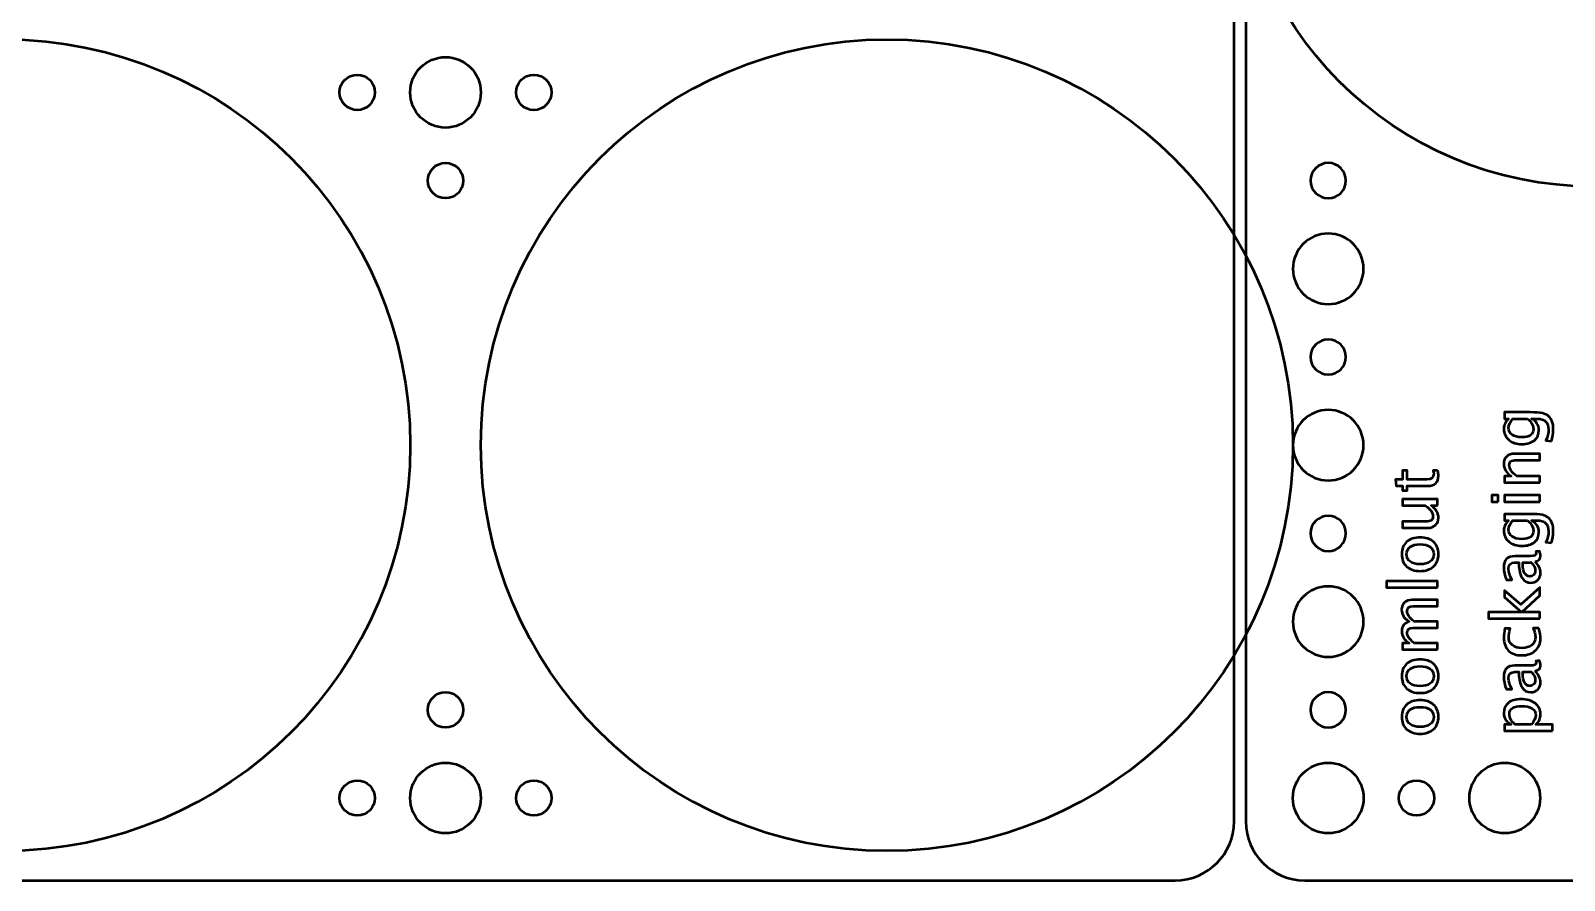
# Model space of a CAD drawing. Header units: centimetres. Extents: x -42.5 to 44.4, y -43.5 to 43.2.
# Drawn here: x -31.27 to -18.24, y -43.45 to -36.22 of the extents above; entities that cross this region are included whole.
import ezdxf

# ---------------------------------------------------------------- set-up
doc = ezdxf.new("R2010")
doc.units = ezdxf.units.CM
doc.header["$MEASUREMENT"] = 0
doc.layers.add('Layer 1', color=7, linetype='Continuous')

msp = doc.modelspace()

# ---------------------------------------------------------------- linework, layer by layer
at = {"layer": 'Layer 1', "lineweight": 53}
for centre, major_axis in [((-18, -34.5), (0, 3.05)), ((-31.5, -39.75), (0, 3.45)), ((-24, -39.75), (0, 3.45)), ((-20.25001, -42.74999), (0, 0.30001)), ((-18.75001, -42.74999), (0, 0.30001)), ((-19.5, -42.75), (0, 0.15))]:
    msp.add_ellipse(centre, major_axis=major_axis, ratio=1, dxfattribs=at)
for points, knots in [([(-41.95, -42.95), (-41.95, -42.95), (-41.95, -14.05), (-41.95, -14.05), (-41.95, -14.05), (-41.95, -13.77386), (-41.72614, -13.55), (-41.45, -13.55), (-41.45, -13.55), (-41.45, -13.55), (-21.55, -13.55), (-21.55, -13.55), (-21.55, -13.55), (-21.27386, -13.55), (-21.05, -13.77386), (-21.05, -14.05), (-21.05, -14.05), (-21.05, -14.05), (-21.05, -42.95), (-21.05, -42.95), (-21.05, -42.95), (-21.05, -43.22614), (-21.27386, -43.45), (-21.55, -43.45), (-21.55, -43.45), (-21.55, -43.45), (-41.45, -43.45), (-41.45, -43.45), (-41.45, -43.45), (-41.72614, -43.45), (-41.95, -43.22614), (-41.95, -42.95)], [0, 0, 0, 0, 0.11111111, 0.11111111, 0.11111111, 0.11111111, 0.22222222, 0.22222222, 0.22222222, 0.22222222, 0.33333333, 0.33333333, 0.33333333, 0.33333333, 0.44444444, 0.44444444, 0.44444444, 0.44444444, 0.55555556, 0.55555556, 0.55555556, 0.55555556, 0.66666667, 0.66666667, 0.66666667, 0.66666667, 0.77777778, 0.77777778, 0.77777778, 0.77777778, 1, 1, 1, 1]), ([(-20.95, -42.95), (-20.95, -42.95), (-20.95, -14.05), (-20.95, -14.05), (-20.95, -14.05), (-20.95, -13.77386), (-20.72614, -13.55), (-20.45, -13.55), (-20.45, -13.55), (-20.45, -13.55), (-0.55, -13.55), (-0.55, -13.55), (-0.55, -13.55), (-0.27386, -13.55), (-0.05, -13.77386), (-0.05, -14.05), (-0.05, -14.05), (-0.05, -14.05), (-0.05, -42.95), (-0.05, -42.95), (-0.05, -42.95), (-0.05, -43.22614), (-0.27386, -43.45), (-0.55, -43.45), (-0.55, -43.45), (-0.55, -43.45), (-20.45, -43.45), (-20.45, -43.45), (-20.45, -43.45), (-20.72614, -43.45), (-20.95, -43.22614), (-20.95, -42.95)], [0, 0, 0, 0, 0.11111111, 0.11111111, 0.11111111, 0.11111111, 0.22222222, 0.22222222, 0.22222222, 0.22222222, 0.33333333, 0.33333333, 0.33333333, 0.33333333, 0.44444444, 0.44444444, 0.44444444, 0.44444444, 0.55555556, 0.55555556, 0.55555556, 0.55555556, 0.66666667, 0.66666667, 0.66666667, 0.66666667, 0.77777778, 0.77777778, 0.77777778, 0.77777778, 1, 1, 1, 1]), ([(-27.45, -36.75), (-27.45, -36.58431), (-27.58431, -36.45), (-27.75, -36.45), (-27.75, -36.45), (-27.91569, -36.45), (-28.05, -36.58431), (-28.05, -36.75), (-28.05, -36.75), (-28.05, -36.91569), (-27.91569, -37.05), (-27.75, -37.05), (-27.75, -37.05), (-27.58431, -37.05), (-27.45, -36.91569), (-27.45, -36.75)], [0, 0, 0, 0, 0.2, 0.2, 0.2, 0.2, 0.4, 0.4, 0.4, 0.4, 0.6, 0.6, 0.6, 0.6, 1, 1, 1, 1]), ([(-28.35, -36.75), (-28.35, -36.66716), (-28.41716, -36.6), (-28.5, -36.6), (-28.5, -36.6), (-28.58284, -36.6), (-28.65, -36.66716), (-28.65, -36.75), (-28.65, -36.75), (-28.65, -36.83284), (-28.58284, -36.9), (-28.5, -36.9), (-28.5, -36.9), (-28.41716, -36.9), (-28.35, -36.83284), (-28.35, -36.75)], [0, 0, 0, 0, 0.2, 0.2, 0.2, 0.2, 0.4, 0.4, 0.4, 0.4, 0.6, 0.6, 0.6, 0.6, 1, 1, 1, 1]), ([(-26.85, -36.75), (-26.85, -36.66716), (-26.91716, -36.6), (-27, -36.6), (-27, -36.6), (-27.08284, -36.6), (-27.15, -36.66716), (-27.15, -36.75), (-27.15, -36.75), (-27.15, -36.83284), (-27.08284, -36.9), (-27, -36.9), (-27, -36.9), (-26.91716, -36.9), (-26.85, -36.83284), (-26.85, -36.75)], [0, 0, 0, 0, 0.2, 0.2, 0.2, 0.2, 0.4, 0.4, 0.4, 0.4, 0.6, 0.6, 0.6, 0.6, 1, 1, 1, 1]), ([(-27.6, -37.5), (-27.6, -37.41716), (-27.66716, -37.35), (-27.75, -37.35), (-27.75, -37.35), (-27.83284, -37.35), (-27.9, -37.41716), (-27.9, -37.5), (-27.9, -37.5), (-27.9, -37.58284), (-27.83284, -37.65), (-27.75, -37.65), (-27.75, -37.65), (-27.66716, -37.65), (-27.6, -37.58284), (-27.6, -37.5)], [0, 0, 0, 0, 0.2, 0.2, 0.2, 0.2, 0.4, 0.4, 0.4, 0.4, 0.6, 0.6, 0.6, 0.6, 1, 1, 1, 1]), ([(-20.1, -37.5), (-20.1, -37.58284), (-20.16716, -37.65), (-20.25, -37.65), (-20.25, -37.65), (-20.33284, -37.65), (-20.4, -37.58284), (-20.4, -37.5), (-20.4, -37.5), (-20.4, -37.41716), (-20.33284, -37.35), (-20.25, -37.35), (-20.25, -37.35), (-20.16716, -37.35), (-20.1, -37.41716), (-20.1, -37.5)], [0, 0, 0, 0, 0.2, 0.2, 0.2, 0.2, 0.4, 0.4, 0.4, 0.4, 0.6, 0.6, 0.6, 0.6, 1, 1, 1, 1]), ([(-19.95, -38.25), (-19.95, -38.41569), (-20.08431, -38.55), (-20.25, -38.55), (-20.25, -38.55), (-20.41569, -38.55), (-20.55, -38.41569), (-20.55, -38.25), (-20.55, -38.25), (-20.55, -38.08431), (-20.41569, -37.95), (-20.25, -37.95), (-20.25, -37.95), (-20.08431, -37.95), (-19.95, -38.08431), (-19.95, -38.25)], [0, 0, 0, 0, 0.2, 0.2, 0.2, 0.2, 0.4, 0.4, 0.4, 0.4, 0.6, 0.6, 0.6, 0.6, 1, 1, 1, 1]), ([(-20.1, -39), (-20.1, -39.08284), (-20.16716, -39.15), (-20.25, -39.15), (-20.25, -39.15), (-20.33284, -39.15), (-20.4, -39.08284), (-20.4, -39), (-20.4, -39), (-20.4, -38.91716), (-20.33284, -38.85), (-20.25, -38.85), (-20.25, -38.85), (-20.16716, -38.85), (-20.1, -38.91716), (-20.1, -39)], [0, 0, 0, 0, 0.2, 0.2, 0.2, 0.2, 0.4, 0.4, 0.4, 0.4, 0.6, 0.6, 0.6, 0.6, 1, 1, 1, 1]), ([(-19.95, -39.75), (-19.95, -39.91569), (-20.08431, -40.05), (-20.25, -40.05), (-20.25, -40.05), (-20.41569, -40.05), (-20.55, -39.91569), (-20.55, -39.75), (-20.55, -39.75), (-20.55, -39.58431), (-20.41569, -39.45), (-20.25, -39.45), (-20.25, -39.45), (-20.08431, -39.45), (-19.95, -39.58431), (-19.95, -39.75)], [0, 0, 0, 0, 0.2, 0.2, 0.2, 0.2, 0.4, 0.4, 0.4, 0.4, 0.6, 0.6, 0.6, 0.6, 1, 1, 1, 1]), ([(-20.1, -40.5), (-20.1, -40.58284), (-20.16716, -40.65), (-20.25, -40.65), (-20.25, -40.65), (-20.33284, -40.65), (-20.4, -40.58284), (-20.4, -40.5), (-20.4, -40.5), (-20.4, -40.41716), (-20.33284, -40.35), (-20.25, -40.35), (-20.25, -40.35), (-20.16716, -40.35), (-20.1, -40.41716), (-20.1, -40.5)], [0, 0, 0, 0, 0.2, 0.2, 0.2, 0.2, 0.4, 0.4, 0.4, 0.4, 0.6, 0.6, 0.6, 0.6, 1, 1, 1, 1]), ([(-19.95, -41.25), (-19.95, -41.41569), (-20.08431, -41.55), (-20.25, -41.55), (-20.25, -41.55), (-20.41569, -41.55), (-20.55, -41.41569), (-20.55, -41.25), (-20.55, -41.25), (-20.55, -41.08431), (-20.41569, -40.95), (-20.25, -40.95), (-20.25, -40.95), (-20.08431, -40.95), (-19.95, -41.08431), (-19.95, -41.25)], [0, 0, 0, 0, 0.2, 0.2, 0.2, 0.2, 0.4, 0.4, 0.4, 0.4, 0.6, 0.6, 0.6, 0.6, 1, 1, 1, 1]), ([(-27.6, -42), (-27.6, -41.91716), (-27.66716, -41.85), (-27.75, -41.85), (-27.75, -41.85), (-27.83284, -41.85), (-27.9, -41.91716), (-27.9, -42), (-27.9, -42), (-27.9, -42.08284), (-27.83284, -42.15), (-27.75, -42.15), (-27.75, -42.15), (-27.66716, -42.15), (-27.6, -42.08284), (-27.6, -42)], [0, 0, 0, 0, 0.2, 0.2, 0.2, 0.2, 0.4, 0.4, 0.4, 0.4, 0.6, 0.6, 0.6, 0.6, 1, 1, 1, 1]), ([(-20.1, -42), (-20.1, -42.08284), (-20.16716, -42.15), (-20.25, -42.15), (-20.25, -42.15), (-20.33284, -42.15), (-20.4, -42.08284), (-20.4, -42), (-20.4, -42), (-20.4, -41.91716), (-20.33284, -41.85), (-20.25, -41.85), (-20.25, -41.85), (-20.16716, -41.85), (-20.1, -41.91716), (-20.1, -42)], [0, 0, 0, 0, 0.2, 0.2, 0.2, 0.2, 0.4, 0.4, 0.4, 0.4, 0.6, 0.6, 0.6, 0.6, 1, 1, 1, 1]), ([(-27.45, -42.75), (-27.45, -42.58431), (-27.58431, -42.45), (-27.75, -42.45), (-27.75, -42.45), (-27.91569, -42.45), (-28.05, -42.58431), (-28.05, -42.75), (-28.05, -42.75), (-28.05, -42.91569), (-27.91569, -43.05), (-27.75, -43.05), (-27.75, -43.05), (-27.58431, -43.05), (-27.45, -42.91569), (-27.45, -42.75)], [0, 0, 0, 0, 0.2, 0.2, 0.2, 0.2, 0.4, 0.4, 0.4, 0.4, 0.6, 0.6, 0.6, 0.6, 1, 1, 1, 1]), ([(-28.35, -42.75), (-28.35, -42.66716), (-28.41716, -42.6), (-28.5, -42.6), (-28.5, -42.6), (-28.58284, -42.6), (-28.65, -42.66716), (-28.65, -42.75), (-28.65, -42.75), (-28.65, -42.83284), (-28.58284, -42.9), (-28.5, -42.9), (-28.5, -42.9), (-28.41716, -42.9), (-28.35, -42.83284), (-28.35, -42.75)], [0, 0, 0, 0, 0.2, 0.2, 0.2, 0.2, 0.4, 0.4, 0.4, 0.4, 0.6, 0.6, 0.6, 0.6, 1, 1, 1, 1]), ([(-26.85, -42.75), (-26.85, -42.66716), (-26.91716, -42.6), (-27, -42.6), (-27, -42.6), (-27.08284, -42.6), (-27.15, -42.66716), (-27.15, -42.75), (-27.15, -42.75), (-27.15, -42.83284), (-27.08284, -42.9), (-27, -42.9), (-27, -42.9), (-26.91716, -42.9), (-26.85, -42.83284), (-26.85, -42.75)], [0, 0, 0, 0, 0.2, 0.2, 0.2, 0.2, 0.4, 0.4, 0.4, 0.4, 0.6, 0.6, 0.6, 0.6, 1, 1, 1, 1])]:
    msp.add_open_spline(points, degree=3, knots=knots, dxfattribs=at)
at = {"layer": 'Layer 1', "color": 5, "lineweight": 53}
for points, knots in [([(-18.35329, -39.71573), (-18.35329, -39.71573), (-18.40014, -39.70934), (-18.40014, -39.70934), (-18.40014, -39.70934), (-18.38546, -39.67792), (-18.37812, -39.64678), (-18.37812, -39.61602), (-18.37812, -39.61602), (-18.37812, -39.55496), (-18.41049, -39.52439), (-18.47511, -39.52439), (-18.47511, -39.52439), (-18.47511, -39.52439), (-18.52215, -39.52439), (-18.52215, -39.52439), (-18.52215, -39.52439), (-18.5023, -39.5338), (-18.48697, -39.54716), (-18.47596, -39.56456), (-18.47596, -39.56456), (-18.46495, -39.58196), (-18.4594, -39.60134), (-18.4594, -39.6227), (-18.4594, -39.6227), (-18.4594, -39.65891), (-18.47239, -39.68761), (-18.49835, -39.70877), (-18.49835, -39.70877), (-18.52431, -39.72994), (-18.5595, -39.74057), (-18.6039, -39.74057), (-18.6039, -39.74057), (-18.64934, -39.74057), (-18.6864, -39.72853), (-18.71509, -39.70445), (-18.71509, -39.70445), (-18.74369, -39.68027), (-18.75799, -39.64913), (-18.75799, -39.61084), (-18.75799, -39.61084), (-18.75799, -39.57735), (-18.74445, -39.54847), (-18.71726, -39.52439), (-18.71726, -39.52439), (-18.71726, -39.52439), (-18.75178, -39.52439), (-18.75178, -39.52439), (-18.75178, -39.52439), (-18.75178, -39.52439), (-18.75178, -39.4702), (-18.75178, -39.4702), (-18.75178, -39.4702), (-18.75178, -39.4702), (-18.53429, -39.4702), (-18.53429, -39.4702), (-18.53429, -39.4702), (-18.48753, -39.4702), (-18.45291, -39.47265), (-18.43043, -39.47754), (-18.43043, -39.47754), (-18.40795, -39.48234), (-18.38951, -39.49156), (-18.37521, -39.50492), (-18.37521, -39.50492), (-18.35009, -39.52862), (-18.33748, -39.56569), (-18.33748, -39.61602), (-18.33748, -39.61602), (-18.33748, -39.65054), (-18.34275, -39.68375), (-18.35329, -39.71573)], [0, 0, 0, 0, 0.05263158, 0.05263158, 0.05263158, 0.05263158, 0.10526316, 0.10526316, 0.10526316, 0.10526316, 0.15789474, 0.15789474, 0.15789474, 0.15789474, 0.21052632, 0.21052632, 0.21052632, 0.21052632, 0.26315789, 0.26315789, 0.26315789, 0.26315789, 0.31578947, 0.31578947, 0.31578947, 0.31578947, 0.36842105, 0.36842105, 0.36842105, 0.36842105, 0.42105263, 0.42105263, 0.42105263, 0.42105263, 0.47368421, 0.47368421, 0.47368421, 0.47368421, 0.52631579, 0.52631579, 0.52631579, 0.52631579, 0.57894737, 0.57894737, 0.57894737, 0.57894737, 0.63157895, 0.63157895, 0.63157895, 0.63157895, 0.68421053, 0.68421053, 0.68421053, 0.68421053, 0.73684211, 0.73684211, 0.73684211, 0.73684211, 0.78947368, 0.78947368, 0.78947368, 0.78947368, 0.84210526, 0.84210526, 0.84210526, 0.84210526, 0.89473684, 0.89473684, 0.89473684, 0.89473684, 1, 1, 1, 1]), ([(-18.55611, -39.52439), (-18.55611, -39.52439), (-18.68019, -39.52439), (-18.68019, -39.52439), (-18.68019, -39.52439), (-18.70493, -39.54828), (-18.71735, -39.57434), (-18.71735, -39.60247), (-18.71735, -39.60247), (-18.71735, -39.62749), (-18.70738, -39.64706), (-18.68734, -39.66117), (-18.68734, -39.66117), (-18.6674, -39.67538), (-18.63965, -39.68243), (-18.60428, -39.68243), (-18.60428, -39.68243), (-18.53927, -39.68243), (-18.50682, -39.65938), (-18.50682, -39.61319), (-18.50682, -39.61319), (-18.50682, -39.58177), (-18.52328, -39.55214), (-18.55611, -39.52439)], [0, 0, 0, 0, 0.14285714, 0.14285714, 0.14285714, 0.14285714, 0.28571429, 0.28571429, 0.28571429, 0.28571429, 0.42857143, 0.42857143, 0.42857143, 0.42857143, 0.57142857, 0.57142857, 0.57142857, 0.57142857, 0.71428571, 0.71428571, 0.71428571, 0.71428571, 1, 1, 1, 1]), ([(-18.45263, -40.06719), (-18.45263, -40.06719), (-18.75178, -40.06719), (-18.75178, -40.06719), (-18.75178, -40.06719), (-18.75178, -40.06719), (-18.75178, -40.01301), (-18.75178, -40.01301), (-18.75178, -40.01301), (-18.75178, -40.01301), (-18.69525, -40.01301), (-18.69525, -40.01301), (-18.69525, -40.01301), (-18.73711, -39.98432), (-18.75799, -39.94913), (-18.75799, -39.90755), (-18.75799, -39.90755), (-18.75799, -39.8814), (-18.74981, -39.86061), (-18.73334, -39.84527), (-18.73334, -39.84527), (-18.71698, -39.82994), (-18.69487, -39.82223), (-18.66721, -39.82223), (-18.66721, -39.82223), (-18.66721, -39.82223), (-18.45263, -39.82223), (-18.45263, -39.82223), (-18.45263, -39.82223), (-18.45263, -39.82223), (-18.45263, -39.87641), (-18.45263, -39.87641), (-18.45263, -39.87641), (-18.45263, -39.87641), (-18.64953, -39.87641), (-18.64953, -39.87641), (-18.64953, -39.87641), (-18.67173, -39.87641), (-18.68753, -39.87971), (-18.69694, -39.8862), (-18.69694, -39.8862), (-18.70644, -39.89278), (-18.71114, -39.9036), (-18.71114, -39.91875), (-18.71114, -39.91875), (-18.71114, -39.95205), (-18.68941, -39.98347), (-18.64595, -40.01301), (-18.64595, -40.01301), (-18.64595, -40.01301), (-18.45263, -40.01301), (-18.45263, -40.01301), (-18.45263, -40.01301), (-18.45263, -40.01301), (-18.45263, -40.06719), (-18.45263, -40.06719)], [0, 0, 0, 0, 0.06666667, 0.06666667, 0.06666667, 0.06666667, 0.13333333, 0.13333333, 0.13333333, 0.13333333, 0.2, 0.2, 0.2, 0.2, 0.26666667, 0.26666667, 0.26666667, 0.26666667, 0.33333333, 0.33333333, 0.33333333, 0.33333333, 0.4, 0.4, 0.4, 0.4, 0.46666667, 0.46666667, 0.46666667, 0.46666667, 0.53333333, 0.53333333, 0.53333333, 0.53333333, 0.6, 0.6, 0.6, 0.6, 0.66666667, 0.66666667, 0.66666667, 0.66666667, 0.73333333, 0.73333333, 0.73333333, 0.73333333, 0.8, 0.8, 0.8, 0.8, 0.86666667, 0.86666667, 0.86666667, 0.86666667, 1, 1, 1, 1]), ([(-19.32007, -39.96532), (-19.31546, -39.98207), (-19.31321, -39.99665), (-19.31321, -40.00897), (-19.31321, -40.00897), (-19.31321, -40.03663), (-19.32111, -40.05817), (-19.33691, -40.0736), (-19.33691, -40.0736), (-19.35272, -40.08912), (-19.37464, -40.09684), (-19.40276, -40.09684), (-19.40276, -40.09684), (-19.40276, -40.09684), (-19.57849, -40.09684), (-19.57849, -40.09684), (-19.57849, -40.09684), (-19.57849, -40.09684), (-19.57849, -40.13428), (-19.57849, -40.13428), (-19.57849, -40.13428), (-19.57849, -40.13428), (-19.61913, -40.13428), (-19.61913, -40.13428), (-19.61913, -40.13428), (-19.61913, -40.13428), (-19.61913, -40.09684), (-19.61913, -40.09684), (-19.61913, -40.09684), (-19.61913, -40.09684), (-19.67323, -40.09684), (-19.67323, -40.09684), (-19.67323, -40.09684), (-19.67323, -40.09684), (-19.6784, -40.04265), (-19.6784, -40.04265), (-19.6784, -40.04265), (-19.6784, -40.04265), (-19.61913, -40.04265), (-19.61913, -40.04265), (-19.61913, -40.04265), (-19.61913, -40.04265), (-19.61913, -39.96419), (-19.61913, -39.96419), (-19.61913, -39.96419), (-19.61913, -39.96419), (-19.57849, -39.96419), (-19.57849, -39.96419), (-19.57849, -39.96419), (-19.57849, -39.96419), (-19.57849, -40.04265), (-19.57849, -40.04265), (-19.57849, -40.04265), (-19.57849, -40.04265), (-19.41255, -40.04265), (-19.41255, -40.04265), (-19.41255, -40.04265), (-19.37341, -40.04265), (-19.35385, -40.02562), (-19.35385, -39.99166), (-19.35385, -39.99166), (-19.35385, -39.98442), (-19.35507, -39.97567), (-19.35742, -39.96532), (-19.35742, -39.96532), (-19.35742, -39.96532), (-19.32007, -39.96532), (-19.32007, -39.96532)], [0, 0, 0, 0, 0.05555556, 0.05555556, 0.05555556, 0.05555556, 0.11111111, 0.11111111, 0.11111111, 0.11111111, 0.16666667, 0.16666667, 0.16666667, 0.16666667, 0.22222222, 0.22222222, 0.22222222, 0.22222222, 0.27777778, 0.27777778, 0.27777778, 0.27777778, 0.33333333, 0.33333333, 0.33333333, 0.33333333, 0.38888889, 0.38888889, 0.38888889, 0.38888889, 0.44444444, 0.44444444, 0.44444444, 0.44444444, 0.5, 0.5, 0.5, 0.5, 0.55555556, 0.55555556, 0.55555556, 0.55555556, 0.61111111, 0.61111111, 0.61111111, 0.61111111, 0.66666667, 0.66666667, 0.66666667, 0.66666667, 0.72222222, 0.72222222, 0.72222222, 0.72222222, 0.77777778, 0.77777778, 0.77777778, 0.77777778, 0.83333333, 0.83333333, 0.83333333, 0.83333333, 0.88888889, 0.88888889, 0.88888889, 0.88888889, 1, 1, 1, 1]), ([(-19.31998, -40.26203), (-19.31998, -40.26203), (-19.37624, -40.26203), (-19.37624, -40.26203), (-19.37624, -40.26203), (-19.33419, -40.29091), (-19.31321, -40.326), (-19.31321, -40.3672), (-19.31321, -40.3672), (-19.31321, -40.39336), (-19.32139, -40.41415), (-19.33785, -40.42957), (-19.33785, -40.42957), (-19.35432, -40.4451), (-19.37642, -40.45281), (-19.40436, -40.45281), (-19.40436, -40.45281), (-19.40436, -40.45281), (-19.61913, -40.45281), (-19.61913, -40.45281), (-19.61913, -40.45281), (-19.61913, -40.45281), (-19.61913, -40.39862), (-19.61913, -40.39862), (-19.61913, -40.39862), (-19.61913, -40.39862), (-19.42205, -40.39862), (-19.42205, -40.39862), (-19.42205, -40.39862), (-19.39957, -40.39862), (-19.38367, -40.39533), (-19.37426, -40.38884), (-19.37426, -40.38884), (-19.36476, -40.38226), (-19.36006, -40.37134), (-19.36006, -40.35601), (-19.36006, -40.35601), (-19.36006, -40.3229), (-19.38179, -40.29147), (-19.42534, -40.26203), (-19.42534, -40.26203), (-19.42534, -40.26203), (-19.61913, -40.26203), (-19.61913, -40.26203), (-19.61913, -40.26203), (-19.61913, -40.26203), (-19.61913, -40.20784), (-19.61913, -40.20784), (-19.61913, -40.20784), (-19.61913, -40.20784), (-19.31998, -40.20784), (-19.31998, -40.20784), (-19.31998, -40.20784), (-19.31998, -40.20784), (-19.31998, -40.26203), (-19.31998, -40.26203)], [0, 0, 0, 0, 0.06666667, 0.06666667, 0.06666667, 0.06666667, 0.13333333, 0.13333333, 0.13333333, 0.13333333, 0.2, 0.2, 0.2, 0.2, 0.26666667, 0.26666667, 0.26666667, 0.26666667, 0.33333333, 0.33333333, 0.33333333, 0.33333333, 0.4, 0.4, 0.4, 0.4, 0.46666667, 0.46666667, 0.46666667, 0.46666667, 0.53333333, 0.53333333, 0.53333333, 0.53333333, 0.6, 0.6, 0.6, 0.6, 0.66666667, 0.66666667, 0.66666667, 0.66666667, 0.73333333, 0.73333333, 0.73333333, 0.73333333, 0.8, 0.8, 0.8, 0.8, 0.86666667, 0.86666667, 0.86666667, 0.86666667, 1, 1, 1, 1]), ([(-18.80653, -40.23031), (-18.80653, -40.23031), (-18.86072, -40.23031), (-18.86072, -40.23031), (-18.86072, -40.23031), (-18.86072, -40.23031), (-18.86072, -40.17613), (-18.86072, -40.17613), (-18.86072, -40.17613), (-18.86072, -40.17613), (-18.80653, -40.17613), (-18.80653, -40.17613), (-18.80653, -40.17613), (-18.80653, -40.17613), (-18.80653, -40.23031), (-18.80653, -40.23031)], [0, 0, 0, 0, 0.2, 0.2, 0.2, 0.2, 0.4, 0.4, 0.4, 0.4, 0.6, 0.6, 0.6, 0.6, 1, 1, 1, 1]), ([(-18.45263, -40.23031), (-18.45263, -40.23031), (-18.75178, -40.23031), (-18.75178, -40.23031), (-18.75178, -40.23031), (-18.75178, -40.23031), (-18.75178, -40.17613), (-18.75178, -40.17613), (-18.75178, -40.17613), (-18.75178, -40.17613), (-18.45263, -40.17613), (-18.45263, -40.17613), (-18.45263, -40.17613), (-18.45263, -40.17613), (-18.45263, -40.23031), (-18.45263, -40.23031)], [0, 0, 0, 0, 0.2, 0.2, 0.2, 0.2, 0.4, 0.4, 0.4, 0.4, 0.6, 0.6, 0.6, 0.6, 1, 1, 1, 1]), ([(-18.35329, -40.58111), (-18.35329, -40.58111), (-18.40014, -40.57472), (-18.40014, -40.57472), (-18.40014, -40.57472), (-18.38546, -40.5433), (-18.37812, -40.51216), (-18.37812, -40.4814), (-18.37812, -40.4814), (-18.37812, -40.42034), (-18.41049, -40.38977), (-18.47511, -40.38977), (-18.47511, -40.38977), (-18.47511, -40.38977), (-18.52215, -40.38977), (-18.52215, -40.38977), (-18.52215, -40.38977), (-18.5023, -40.39918), (-18.48697, -40.41254), (-18.47596, -40.42994), (-18.47596, -40.42994), (-18.46495, -40.44734), (-18.4594, -40.46672), (-18.4594, -40.48808), (-18.4594, -40.48808), (-18.4594, -40.52429), (-18.47239, -40.55299), (-18.49835, -40.57415), (-18.49835, -40.57415), (-18.52431, -40.59532), (-18.5595, -40.60595), (-18.6039, -40.60595), (-18.6039, -40.60595), (-18.64934, -40.60595), (-18.6864, -40.59391), (-18.71509, -40.56983), (-18.71509, -40.56983), (-18.74369, -40.54565), (-18.75799, -40.51451), (-18.75799, -40.47622), (-18.75799, -40.47622), (-18.75799, -40.44273), (-18.74445, -40.41385), (-18.71726, -40.38977), (-18.71726, -40.38977), (-18.71726, -40.38977), (-18.75178, -40.38977), (-18.75178, -40.38977), (-18.75178, -40.38977), (-18.75178, -40.38977), (-18.75178, -40.33558), (-18.75178, -40.33558), (-18.75178, -40.33558), (-18.75178, -40.33558), (-18.53429, -40.33558), (-18.53429, -40.33558), (-18.53429, -40.33558), (-18.48753, -40.33558), (-18.45291, -40.33803), (-18.43043, -40.34292), (-18.43043, -40.34292), (-18.40795, -40.34772), (-18.38951, -40.35694), (-18.37521, -40.3703), (-18.37521, -40.3703), (-18.35009, -40.394), (-18.33748, -40.43107), (-18.33748, -40.4814), (-18.33748, -40.4814), (-18.33748, -40.51592), (-18.34275, -40.54913), (-18.35329, -40.58111)], [0, 0, 0, 0, 0.05263158, 0.05263158, 0.05263158, 0.05263158, 0.10526316, 0.10526316, 0.10526316, 0.10526316, 0.15789474, 0.15789474, 0.15789474, 0.15789474, 0.21052632, 0.21052632, 0.21052632, 0.21052632, 0.26315789, 0.26315789, 0.26315789, 0.26315789, 0.31578947, 0.31578947, 0.31578947, 0.31578947, 0.36842105, 0.36842105, 0.36842105, 0.36842105, 0.42105263, 0.42105263, 0.42105263, 0.42105263, 0.47368421, 0.47368421, 0.47368421, 0.47368421, 0.52631579, 0.52631579, 0.52631579, 0.52631579, 0.57894737, 0.57894737, 0.57894737, 0.57894737, 0.63157895, 0.63157895, 0.63157895, 0.63157895, 0.68421053, 0.68421053, 0.68421053, 0.68421053, 0.73684211, 0.73684211, 0.73684211, 0.73684211, 0.78947368, 0.78947368, 0.78947368, 0.78947368, 0.84210526, 0.84210526, 0.84210526, 0.84210526, 0.89473684, 0.89473684, 0.89473684, 0.89473684, 1, 1, 1, 1]), ([(-18.55611, -40.38977), (-18.55611, -40.38977), (-18.68019, -40.38977), (-18.68019, -40.38977), (-18.68019, -40.38977), (-18.70493, -40.41366), (-18.71735, -40.43972), (-18.71735, -40.46785), (-18.71735, -40.46785), (-18.71735, -40.49287), (-18.70738, -40.51244), (-18.68734, -40.52655), (-18.68734, -40.52655), (-18.6674, -40.54076), (-18.63965, -40.54781), (-18.60428, -40.54781), (-18.60428, -40.54781), (-18.53927, -40.54781), (-18.50682, -40.52476), (-18.50682, -40.47857), (-18.50682, -40.47857), (-18.50682, -40.44715), (-18.52328, -40.41752), (-18.55611, -40.38977)], [0, 0, 0, 0, 0.14285714, 0.14285714, 0.14285714, 0.14285714, 0.28571429, 0.28571429, 0.28571429, 0.28571429, 0.42857143, 0.42857143, 0.42857143, 0.42857143, 0.57142857, 0.57142857, 0.57142857, 0.57142857, 0.71428571, 0.71428571, 0.71428571, 0.71428571, 1, 1, 1, 1]), ([(-19.31321, -40.67708), (-19.31321, -40.72101), (-19.32722, -40.75582), (-19.35526, -40.7814), (-19.35526, -40.7814), (-19.38329, -40.80709), (-19.42139, -40.81988), (-19.46946, -40.81988), (-19.46946, -40.81988), (-19.51744, -40.81988), (-19.55545, -40.80709), (-19.58339, -40.7814), (-19.58339, -40.7814), (-19.61133, -40.75582), (-19.62534, -40.72101), (-19.62534, -40.67708), (-19.62534, -40.67708), (-19.62534, -40.63314), (-19.61133, -40.59834), (-19.58339, -40.57275), (-19.58339, -40.57275), (-19.55545, -40.54707), (-19.51744, -40.53427), (-19.46946, -40.53427), (-19.46946, -40.53427), (-19.42139, -40.53427), (-19.38329, -40.54707), (-19.35526, -40.57275), (-19.35526, -40.57275), (-19.32722, -40.59834), (-19.31321, -40.63314), (-19.31321, -40.67708)], [0, 0, 0, 0, 0.11111111, 0.11111111, 0.11111111, 0.11111111, 0.22222222, 0.22222222, 0.22222222, 0.22222222, 0.33333333, 0.33333333, 0.33333333, 0.33333333, 0.44444444, 0.44444444, 0.44444444, 0.44444444, 0.55555556, 0.55555556, 0.55555556, 0.55555556, 0.66666667, 0.66666667, 0.66666667, 0.66666667, 0.77777778, 0.77777778, 0.77777778, 0.77777778, 1, 1, 1, 1]), ([(-19.35385, -40.67717), (-19.35385, -40.65036), (-19.36391, -40.62948), (-19.38414, -40.61461), (-19.38414, -40.61461), (-19.40427, -40.59984), (-19.43277, -40.59241), (-19.46946, -40.59241), (-19.46946, -40.59241), (-19.50606, -40.59241), (-19.53447, -40.59984), (-19.5546, -40.61461), (-19.5546, -40.61461), (-19.57464, -40.62948), (-19.5847, -40.65036), (-19.5847, -40.67717), (-19.5847, -40.67717), (-19.5847, -40.70408), (-19.57464, -40.72496), (-19.5546, -40.73964), (-19.5546, -40.73964), (-19.53447, -40.75441), (-19.50606, -40.76174), (-19.46946, -40.76174), (-19.46946, -40.76174), (-19.43277, -40.76174), (-19.40427, -40.75441), (-19.38414, -40.73964), (-19.38414, -40.73964), (-19.36391, -40.72496), (-19.35385, -40.70408), (-19.35385, -40.67717)], [0, 0, 0, 0, 0.11111111, 0.11111111, 0.11111111, 0.11111111, 0.22222222, 0.22222222, 0.22222222, 0.22222222, 0.33333333, 0.33333333, 0.33333333, 0.33333333, 0.44444444, 0.44444444, 0.44444444, 0.44444444, 0.55555556, 0.55555556, 0.55555556, 0.55555556, 0.66666667, 0.66666667, 0.66666667, 0.66666667, 0.77777778, 0.77777778, 0.77777778, 0.77777778, 1, 1, 1, 1]), ([(-18.49073, -40.73972), (-18.46081, -40.77227), (-18.44586, -40.80359), (-18.44586, -40.8337), (-18.44586, -40.8337), (-18.44586, -40.85844), (-18.45357, -40.87904), (-18.46909, -40.89531), (-18.46909, -40.89531), (-18.48461, -40.91168), (-18.50418, -40.91987), (-18.52779, -40.91987), (-18.52779, -40.91987), (-18.56044, -40.91987), (-18.58556, -40.90613), (-18.60305, -40.87866), (-18.60305, -40.87866), (-18.62055, -40.85119), (-18.6293, -40.81178), (-18.6293, -40.76041), (-18.6293, -40.76041), (-18.6293, -40.76041), (-18.6293, -40.74771), (-18.6293, -40.74771), (-18.6293, -40.74771), (-18.6293, -40.74771), (-18.66533, -40.74771), (-18.66533, -40.74771), (-18.66533, -40.74771), (-18.70004, -40.74771), (-18.71735, -40.76578), (-18.71735, -40.80199), (-18.71735, -40.80199), (-18.71735, -40.83003), (-18.70851, -40.8607), (-18.69082, -40.8939), (-18.69082, -40.8939), (-18.69082, -40.8939), (-18.73541, -40.8939), (-18.73541, -40.8939), (-18.73541, -40.8939), (-18.75047, -40.8574), (-18.75799, -40.82297), (-18.75799, -40.79071), (-18.75799, -40.79071), (-18.75799, -40.7575), (-18.75047, -40.73294), (-18.73532, -40.71723), (-18.73532, -40.71723), (-18.72017, -40.70143), (-18.69684, -40.69353), (-18.66533, -40.69353), (-18.66533, -40.69353), (-18.66533, -40.69353), (-18.53015, -40.69353), (-18.53015, -40.69353), (-18.53015, -40.69353), (-18.4992, -40.69353), (-18.48367, -40.68403), (-18.48367, -40.66493), (-18.48367, -40.66493), (-18.48367, -40.66258), (-18.48405, -40.6591), (-18.4848, -40.65449), (-18.4848, -40.65449), (-18.4848, -40.65449), (-18.4547, -40.65063), (-18.4547, -40.65063), (-18.4547, -40.65063), (-18.44877, -40.66295), (-18.44586, -40.6765), (-18.44586, -40.69136), (-18.44586, -40.69136), (-18.44586, -40.71667), (-18.46081, -40.73276), (-18.49073, -40.73972)], [0, 0, 0, 0, 0.05, 0.05, 0.05, 0.05, 0.1, 0.1, 0.1, 0.1, 0.15, 0.15, 0.15, 0.15, 0.2, 0.2, 0.2, 0.2, 0.25, 0.25, 0.25, 0.25, 0.3, 0.3, 0.3, 0.3, 0.35, 0.35, 0.35, 0.35, 0.4, 0.4, 0.4, 0.4, 0.45, 0.45, 0.45, 0.45, 0.5, 0.5, 0.5, 0.5, 0.55, 0.55, 0.55, 0.55, 0.6, 0.6, 0.6, 0.6, 0.65, 0.65, 0.65, 0.65, 0.7, 0.7, 0.7, 0.7, 0.75, 0.75, 0.75, 0.75, 0.8, 0.8, 0.8, 0.8, 0.85, 0.85, 0.85, 0.85, 0.9, 0.9, 0.9, 0.9, 1, 1, 1, 1]), ([(-18.52027, -40.74771), (-18.52027, -40.74771), (-18.59713, -40.74771), (-18.59713, -40.74771), (-18.59713, -40.74771), (-18.59713, -40.74771), (-18.59769, -40.76512), (-18.59769, -40.76512), (-18.59769, -40.76512), (-18.59769, -40.79522), (-18.59214, -40.81949), (-18.58104, -40.83802), (-18.58104, -40.83802), (-18.56985, -40.85646), (-18.55508, -40.86568), (-18.53664, -40.86568), (-18.53664, -40.86568), (-18.52375, -40.86568), (-18.51284, -40.86107), (-18.5039, -40.85195), (-18.5039, -40.85195), (-18.49496, -40.84273), (-18.49045, -40.83153), (-18.49045, -40.81827), (-18.49045, -40.81827), (-18.49045, -40.79569), (-18.50042, -40.77217), (-18.52027, -40.74771)], [0, 0, 0, 0, 0.125, 0.125, 0.125, 0.125, 0.25, 0.25, 0.25, 0.25, 0.375, 0.375, 0.375, 0.375, 0.5, 0.5, 0.5, 0.5, 0.625, 0.625, 0.625, 0.625, 0.75, 0.75, 0.75, 0.75, 1, 1, 1, 1]), ([(-19.31998, -40.95929), (-19.31998, -40.95929), (-19.75516, -40.95929), (-19.75516, -40.95929), (-19.75516, -40.95929), (-19.75516, -40.95929), (-19.75516, -40.90511), (-19.75516, -40.90511), (-19.75516, -40.90511), (-19.75516, -40.90511), (-19.31998, -40.90511), (-19.31998, -40.90511), (-19.31998, -40.90511), (-19.31998, -40.90511), (-19.31998, -40.95929), (-19.31998, -40.95929)], [0, 0, 0, 0, 0.2, 0.2, 0.2, 0.2, 0.4, 0.4, 0.4, 0.4, 0.6, 0.6, 0.6, 0.6, 1, 1, 1, 1]), ([(-18.45263, -41.22382), (-18.45263, -41.22382), (-18.88781, -41.22382), (-18.88781, -41.22382), (-18.88781, -41.22382), (-18.88781, -41.22382), (-18.88781, -41.16964), (-18.88781, -41.16964), (-18.88781, -41.16964), (-18.88781, -41.16964), (-18.60663, -41.16964), (-18.60663, -41.16964), (-18.60663, -41.16964), (-18.60663, -41.16964), (-18.75178, -41.04264), (-18.75178, -41.04264), (-18.75178, -41.04264), (-18.75178, -41.04264), (-18.75178, -40.98412), (-18.75178, -40.98412), (-18.75178, -40.98412), (-18.75178, -40.98412), (-18.61218, -41.10548), (-18.61218, -41.10548), (-18.61218, -41.10548), (-18.61218, -41.10548), (-18.45263, -40.95873), (-18.45263, -40.95873), (-18.45263, -40.95873), (-18.45263, -40.95873), (-18.45263, -41.02853), (-18.45263, -41.02853), (-18.45263, -41.02853), (-18.45263, -41.02853), (-18.60606, -41.16964), (-18.60606, -41.16964), (-18.60606, -41.16964), (-18.60606, -41.16964), (-18.45263, -41.16964), (-18.45263, -41.16964), (-18.45263, -41.16964), (-18.45263, -41.16964), (-18.45263, -41.22382), (-18.45263, -41.22382)], [0, 0, 0, 0, 0.08333333, 0.08333333, 0.08333333, 0.08333333, 0.16666667, 0.16666667, 0.16666667, 0.16666667, 0.25, 0.25, 0.25, 0.25, 0.33333333, 0.33333333, 0.33333333, 0.33333333, 0.41666667, 0.41666667, 0.41666667, 0.41666667, 0.5, 0.5, 0.5, 0.5, 0.58333333, 0.58333333, 0.58333333, 0.58333333, 0.66666667, 0.66666667, 0.66666667, 0.66666667, 0.75, 0.75, 0.75, 0.75, 0.83333333, 0.83333333, 0.83333333, 0.83333333, 1, 1, 1, 1]), ([(-19.31998, -41.48629), (-19.31998, -41.48629), (-19.61913, -41.48629), (-19.61913, -41.48629), (-19.61913, -41.48629), (-19.61913, -41.48629), (-19.61913, -41.43211), (-19.61913, -41.43211), (-19.61913, -41.43211), (-19.61913, -41.43211), (-19.5626, -41.43211), (-19.5626, -41.43211), (-19.5626, -41.43211), (-19.60446, -41.40567), (-19.62534, -41.37181), (-19.62534, -41.33032), (-19.62534, -41.33032), (-19.62534, -41.29034), (-19.60446, -41.26315), (-19.5626, -41.24866), (-19.5626, -41.24866), (-19.60483, -41.22298), (-19.62591, -41.18949), (-19.62591, -41.14838), (-19.62591, -41.14838), (-19.62591, -41.12214), (-19.61819, -41.10172), (-19.60267, -41.08714), (-19.60267, -41.08714), (-19.58715, -41.07256), (-19.56542, -41.06522), (-19.53748, -41.06522), (-19.53748, -41.06522), (-19.53748, -41.06522), (-19.31998, -41.06522), (-19.31998, -41.06522), (-19.31998, -41.06522), (-19.31998, -41.06522), (-19.31998, -41.11941), (-19.31998, -41.11941), (-19.31998, -41.11941), (-19.31998, -41.11941), (-19.52854, -41.11941), (-19.52854, -41.11941), (-19.52854, -41.11941), (-19.5626, -41.11941), (-19.57962, -41.13295), (-19.57962, -41.16005), (-19.57962, -41.16005), (-19.57962, -41.18818), (-19.55977, -41.21771), (-19.51998, -41.24866), (-19.51998, -41.24866), (-19.51998, -41.24866), (-19.31998, -41.24866), (-19.31998, -41.24866), (-19.31998, -41.24866), (-19.31998, -41.24866), (-19.31998, -41.30285), (-19.31998, -41.30285), (-19.31998, -41.30285), (-19.31998, -41.30285), (-19.52873, -41.30285), (-19.52873, -41.30285), (-19.52873, -41.30285), (-19.56307, -41.30285), (-19.58019, -41.31659), (-19.58019, -41.34415), (-19.58019, -41.34415), (-19.58019, -41.37152), (-19.56024, -41.40088), (-19.52026, -41.43211), (-19.52026, -41.43211), (-19.52026, -41.43211), (-19.31998, -41.43211), (-19.31998, -41.43211), (-19.31998, -41.43211), (-19.31998, -41.43211), (-19.31998, -41.48629), (-19.31998, -41.48629)], [0, 0, 0, 0, 0.04761905, 0.04761905, 0.04761905, 0.04761905, 0.0952381, 0.0952381, 0.0952381, 0.0952381, 0.14285714, 0.14285714, 0.14285714, 0.14285714, 0.19047619, 0.19047619, 0.19047619, 0.19047619, 0.23809524, 0.23809524, 0.23809524, 0.23809524, 0.28571429, 0.28571429, 0.28571429, 0.28571429, 0.33333333, 0.33333333, 0.33333333, 0.33333333, 0.38095238, 0.38095238, 0.38095238, 0.38095238, 0.42857143, 0.42857143, 0.42857143, 0.42857143, 0.47619048, 0.47619048, 0.47619048, 0.47619048, 0.52380952, 0.52380952, 0.52380952, 0.52380952, 0.57142857, 0.57142857, 0.57142857, 0.57142857, 0.61904762, 0.61904762, 0.61904762, 0.61904762, 0.66666667, 0.66666667, 0.66666667, 0.66666667, 0.71428571, 0.71428571, 0.71428571, 0.71428571, 0.76190476, 0.76190476, 0.76190476, 0.76190476, 0.80952381, 0.80952381, 0.80952381, 0.80952381, 0.85714286, 0.85714286, 0.85714286, 0.85714286, 0.9047619, 0.9047619, 0.9047619, 0.9047619, 1, 1, 1, 1]), ([(-18.46166, -41.3052), (-18.45112, -41.34029), (-18.44586, -41.37058), (-18.44586, -41.39607), (-18.44586, -41.39607), (-18.44586, -41.43653), (-18.46081, -41.47002), (-18.49064, -41.49664), (-18.49064, -41.49664), (-18.52055, -41.52326), (-18.55827, -41.53662), (-18.60371, -41.53662), (-18.60371, -41.53662), (-18.65225, -41.53662), (-18.69017, -41.52345), (-18.71726, -41.49711), (-18.71726, -41.49711), (-18.74445, -41.47077), (-18.75799, -41.43399), (-18.75799, -41.38676), (-18.75799, -41.38676), (-18.75799, -41.36353), (-18.75479, -41.33737), (-18.7484, -41.30859), (-18.7484, -41.30859), (-18.7484, -41.30859), (-18.70268, -41.30859), (-18.70268, -41.30859), (-18.70268, -41.30859), (-18.71171, -41.33916), (-18.71622, -41.36409), (-18.71622, -41.38328), (-18.71622, -41.38328), (-18.71622, -41.41113), (-18.70578, -41.43342), (-18.68499, -41.45007), (-18.68499, -41.45007), (-18.6642, -41.46672), (-18.63645, -41.4751), (-18.60183, -41.4751), (-18.60183, -41.4751), (-18.56825, -41.4751), (-18.54115, -41.46644), (-18.52036, -41.44923), (-18.52036, -41.44923), (-18.49967, -41.43201), (-18.48932, -41.40953), (-18.48932, -41.38159), (-18.48932, -41.38159), (-18.48932, -41.35685), (-18.49572, -41.33145), (-18.50851, -41.3052), (-18.50851, -41.3052), (-18.50851, -41.3052), (-18.46166, -41.3052), (-18.46166, -41.3052)], [0, 0, 0, 0, 0.06666667, 0.06666667, 0.06666667, 0.06666667, 0.13333333, 0.13333333, 0.13333333, 0.13333333, 0.2, 0.2, 0.2, 0.2, 0.26666667, 0.26666667, 0.26666667, 0.26666667, 0.33333333, 0.33333333, 0.33333333, 0.33333333, 0.4, 0.4, 0.4, 0.4, 0.46666667, 0.46666667, 0.46666667, 0.46666667, 0.53333333, 0.53333333, 0.53333333, 0.53333333, 0.6, 0.6, 0.6, 0.6, 0.66666667, 0.66666667, 0.66666667, 0.66666667, 0.73333333, 0.73333333, 0.73333333, 0.73333333, 0.8, 0.8, 0.8, 0.8, 0.86666667, 0.86666667, 0.86666667, 0.86666667, 1, 1, 1, 1]), ([(-19.31321, -41.71395), (-19.31321, -41.75788), (-19.32722, -41.79269), (-19.35526, -41.81827), (-19.35526, -41.81827), (-19.38329, -41.84396), (-19.42139, -41.85675), (-19.46946, -41.85675), (-19.46946, -41.85675), (-19.51744, -41.85675), (-19.55545, -41.84396), (-19.58339, -41.81827), (-19.58339, -41.81827), (-19.61133, -41.79269), (-19.62534, -41.75788), (-19.62534, -41.71395), (-19.62534, -41.71395), (-19.62534, -41.67001), (-19.61133, -41.63521), (-19.58339, -41.60962), (-19.58339, -41.60962), (-19.55545, -41.58394), (-19.51744, -41.57114), (-19.46946, -41.57114), (-19.46946, -41.57114), (-19.42139, -41.57114), (-19.38329, -41.58394), (-19.35526, -41.60962), (-19.35526, -41.60962), (-19.32722, -41.63521), (-19.31321, -41.67001), (-19.31321, -41.71395)], [0, 0, 0, 0, 0.11111111, 0.11111111, 0.11111111, 0.11111111, 0.22222222, 0.22222222, 0.22222222, 0.22222222, 0.33333333, 0.33333333, 0.33333333, 0.33333333, 0.44444444, 0.44444444, 0.44444444, 0.44444444, 0.55555556, 0.55555556, 0.55555556, 0.55555556, 0.66666667, 0.66666667, 0.66666667, 0.66666667, 0.77777778, 0.77777778, 0.77777778, 0.77777778, 1, 1, 1, 1]), ([(-19.35385, -41.71404), (-19.35385, -41.68723), (-19.36391, -41.66635), (-19.38414, -41.65148), (-19.38414, -41.65148), (-19.40427, -41.63671), (-19.43277, -41.62928), (-19.46946, -41.62928), (-19.46946, -41.62928), (-19.50606, -41.62928), (-19.53447, -41.63671), (-19.5546, -41.65148), (-19.5546, -41.65148), (-19.57464, -41.66635), (-19.5847, -41.68723), (-19.5847, -41.71404), (-19.5847, -41.71404), (-19.5847, -41.74095), (-19.57464, -41.76183), (-19.5546, -41.77651), (-19.5546, -41.77651), (-19.53447, -41.79128), (-19.50606, -41.79861), (-19.46946, -41.79861), (-19.46946, -41.79861), (-19.43277, -41.79861), (-19.40427, -41.79128), (-19.38414, -41.77651), (-19.38414, -41.77651), (-19.36391, -41.76183), (-19.35385, -41.74095), (-19.35385, -41.71404)], [0, 0, 0, 0, 0.11111111, 0.11111111, 0.11111111, 0.11111111, 0.22222222, 0.22222222, 0.22222222, 0.22222222, 0.33333333, 0.33333333, 0.33333333, 0.33333333, 0.44444444, 0.44444444, 0.44444444, 0.44444444, 0.55555556, 0.55555556, 0.55555556, 0.55555556, 0.66666667, 0.66666667, 0.66666667, 0.66666667, 0.77777778, 0.77777778, 0.77777778, 0.77777778, 1, 1, 1, 1]), ([(-18.49073, -41.67039), (-18.46081, -41.70294), (-18.44586, -41.73426), (-18.44586, -41.76437), (-18.44586, -41.76437), (-18.44586, -41.78911), (-18.45357, -41.80971), (-18.46909, -41.82598), (-18.46909, -41.82598), (-18.48461, -41.84235), (-18.50418, -41.85054), (-18.52779, -41.85054), (-18.52779, -41.85054), (-18.56044, -41.85054), (-18.58556, -41.8368), (-18.60305, -41.80933), (-18.60305, -41.80933), (-18.62055, -41.78186), (-18.6293, -41.74245), (-18.6293, -41.69108), (-18.6293, -41.69108), (-18.6293, -41.69108), (-18.6293, -41.67838), (-18.6293, -41.67838), (-18.6293, -41.67838), (-18.6293, -41.67838), (-18.66533, -41.67838), (-18.66533, -41.67838), (-18.66533, -41.67838), (-18.70004, -41.67838), (-18.71735, -41.69645), (-18.71735, -41.73266), (-18.71735, -41.73266), (-18.71735, -41.7607), (-18.70851, -41.79137), (-18.69082, -41.82457), (-18.69082, -41.82457), (-18.69082, -41.82457), (-18.73541, -41.82457), (-18.73541, -41.82457), (-18.73541, -41.82457), (-18.75047, -41.78807), (-18.75799, -41.75364), (-18.75799, -41.72138), (-18.75799, -41.72138), (-18.75799, -41.68817), (-18.75047, -41.66361), (-18.73532, -41.6479), (-18.73532, -41.6479), (-18.72017, -41.6321), (-18.69684, -41.6242), (-18.66533, -41.6242), (-18.66533, -41.6242), (-18.66533, -41.6242), (-18.53015, -41.6242), (-18.53015, -41.6242), (-18.53015, -41.6242), (-18.4992, -41.6242), (-18.48367, -41.6147), (-18.48367, -41.5956), (-18.48367, -41.5956), (-18.48367, -41.59325), (-18.48405, -41.58977), (-18.4848, -41.58516), (-18.4848, -41.58516), (-18.4848, -41.58516), (-18.4547, -41.5813), (-18.4547, -41.5813), (-18.4547, -41.5813), (-18.44877, -41.59362), (-18.44586, -41.60717), (-18.44586, -41.62203), (-18.44586, -41.62203), (-18.44586, -41.64734), (-18.46081, -41.66343), (-18.49073, -41.67039)], [0, 0, 0, 0, 0.05, 0.05, 0.05, 0.05, 0.1, 0.1, 0.1, 0.1, 0.15, 0.15, 0.15, 0.15, 0.2, 0.2, 0.2, 0.2, 0.25, 0.25, 0.25, 0.25, 0.3, 0.3, 0.3, 0.3, 0.35, 0.35, 0.35, 0.35, 0.4, 0.4, 0.4, 0.4, 0.45, 0.45, 0.45, 0.45, 0.5, 0.5, 0.5, 0.5, 0.55, 0.55, 0.55, 0.55, 0.6, 0.6, 0.6, 0.6, 0.65, 0.65, 0.65, 0.65, 0.7, 0.7, 0.7, 0.7, 0.75, 0.75, 0.75, 0.75, 0.8, 0.8, 0.8, 0.8, 0.85, 0.85, 0.85, 0.85, 0.9, 0.9, 0.9, 0.9, 1, 1, 1, 1]), ([(-18.52027, -41.67838), (-18.52027, -41.67838), (-18.59713, -41.67838), (-18.59713, -41.67838), (-18.59713, -41.67838), (-18.59713, -41.67838), (-18.59769, -41.69579), (-18.59769, -41.69579), (-18.59769, -41.69579), (-18.59769, -41.72589), (-18.59214, -41.75016), (-18.58104, -41.76869), (-18.58104, -41.76869), (-18.56985, -41.78713), (-18.55508, -41.79635), (-18.53664, -41.79635), (-18.53664, -41.79635), (-18.52375, -41.79635), (-18.51284, -41.79174), (-18.5039, -41.78262), (-18.5039, -41.78262), (-18.49496, -41.7734), (-18.49045, -41.7622), (-18.49045, -41.74894), (-18.49045, -41.74894), (-18.49045, -41.72636), (-18.50042, -41.70284), (-18.52027, -41.67838)], [0, 0, 0, 0, 0.125, 0.125, 0.125, 0.125, 0.25, 0.25, 0.25, 0.25, 0.375, 0.375, 0.375, 0.375, 0.5, 0.5, 0.5, 0.5, 0.625, 0.625, 0.625, 0.625, 0.75, 0.75, 0.75, 0.75, 1, 1, 1, 1]), ([(-19.31321, -42.0607), (-19.31321, -42.10463), (-19.32722, -42.13944), (-19.35526, -42.16502), (-19.35526, -42.16502), (-19.38329, -42.19071), (-19.42139, -42.2035), (-19.46946, -42.2035), (-19.46946, -42.2035), (-19.51744, -42.2035), (-19.55545, -42.19071), (-19.58339, -42.16502), (-19.58339, -42.16502), (-19.61133, -42.13944), (-19.62534, -42.10463), (-19.62534, -42.0607), (-19.62534, -42.0607), (-19.62534, -42.01676), (-19.61133, -41.98196), (-19.58339, -41.95637), (-19.58339, -41.95637), (-19.55545, -41.93069), (-19.51744, -41.91789), (-19.46946, -41.91789), (-19.46946, -41.91789), (-19.42139, -41.91789), (-19.38329, -41.93069), (-19.35526, -41.95637), (-19.35526, -41.95637), (-19.32722, -41.98196), (-19.31321, -42.01676), (-19.31321, -42.0607)], [0, 0, 0, 0, 0.11111111, 0.11111111, 0.11111111, 0.11111111, 0.22222222, 0.22222222, 0.22222222, 0.22222222, 0.33333333, 0.33333333, 0.33333333, 0.33333333, 0.44444444, 0.44444444, 0.44444444, 0.44444444, 0.55555556, 0.55555556, 0.55555556, 0.55555556, 0.66666667, 0.66666667, 0.66666667, 0.66666667, 0.77777778, 0.77777778, 0.77777778, 0.77777778, 1, 1, 1, 1]), ([(-18.34369, -42.17979), (-18.34369, -42.17979), (-18.75178, -42.17979), (-18.75178, -42.17979), (-18.75178, -42.17979), (-18.75178, -42.17979), (-18.75178, -42.12561), (-18.75178, -42.12561), (-18.75178, -42.12561), (-18.75178, -42.12561), (-18.69525, -42.12561), (-18.69525, -42.12561), (-18.69525, -42.12561), (-18.73711, -42.10341), (-18.75799, -42.07001), (-18.75799, -42.02551), (-18.75799, -42.02551), (-18.75799, -41.98948), (-18.74492, -41.96117), (-18.71867, -41.94047), (-18.71867, -41.94047), (-18.69242, -41.91978), (-18.65658, -41.90943), (-18.61114, -41.90943), (-18.61114, -41.90943), (-18.56166, -41.90943), (-18.52168, -41.92119), (-18.49139, -41.94461), (-18.49139, -41.94461), (-18.461, -41.96803), (-18.44586, -41.99889), (-18.44586, -42.03708), (-18.44586, -42.03708), (-18.44586, -42.07255), (-18.4594, -42.10209), (-18.48659, -42.12561), (-18.48659, -42.12561), (-18.48659, -42.12561), (-18.34369, -42.12561), (-18.34369, -42.12561), (-18.34369, -42.12561), (-18.34369, -42.12561), (-18.34369, -42.17979), (-18.34369, -42.17979)], [0, 0, 0, 0, 0.08333333, 0.08333333, 0.08333333, 0.08333333, 0.16666667, 0.16666667, 0.16666667, 0.16666667, 0.25, 0.25, 0.25, 0.25, 0.33333333, 0.33333333, 0.33333333, 0.33333333, 0.41666667, 0.41666667, 0.41666667, 0.41666667, 0.5, 0.5, 0.5, 0.5, 0.58333333, 0.58333333, 0.58333333, 0.58333333, 0.66666667, 0.66666667, 0.66666667, 0.66666667, 0.75, 0.75, 0.75, 0.75, 0.83333333, 0.83333333, 0.83333333, 0.83333333, 1, 1, 1, 1]), ([(-19.35385, -42.06079), (-19.35385, -42.03398), (-19.36391, -42.0131), (-19.38414, -41.99823), (-19.38414, -41.99823), (-19.40427, -41.98346), (-19.43277, -41.97603), (-19.46946, -41.97603), (-19.46946, -41.97603), (-19.50606, -41.97603), (-19.53447, -41.98346), (-19.5546, -41.99823), (-19.5546, -41.99823), (-19.57464, -42.0131), (-19.5847, -42.03398), (-19.5847, -42.06079), (-19.5847, -42.06079), (-19.5847, -42.0877), (-19.57464, -42.10858), (-19.5546, -42.12326), (-19.5546, -42.12326), (-19.53447, -42.13803), (-19.50606, -42.14536), (-19.46946, -42.14536), (-19.46946, -42.14536), (-19.43277, -42.14536), (-19.40427, -42.13803), (-19.38414, -42.12326), (-19.38414, -42.12326), (-19.36391, -42.10858), (-19.35385, -42.0877), (-19.35385, -42.06079)], [0, 0, 0, 0, 0.11111111, 0.11111111, 0.11111111, 0.11111111, 0.22222222, 0.22222222, 0.22222222, 0.22222222, 0.33333333, 0.33333333, 0.33333333, 0.33333333, 0.44444444, 0.44444444, 0.44444444, 0.44444444, 0.55555556, 0.55555556, 0.55555556, 0.55555556, 0.66666667, 0.66666667, 0.66666667, 0.66666667, 0.77777778, 0.77777778, 0.77777778, 0.77777778, 1, 1, 1, 1]), ([(-18.52394, -42.12561), (-18.49901, -42.09767), (-18.4865, -42.07104), (-18.4865, -42.04574), (-18.4865, -42.04574), (-18.4865, -42.02081), (-18.49694, -42.00152), (-18.51773, -41.98798), (-18.51773, -41.98798), (-18.53852, -41.97434), (-18.56778, -41.96756), (-18.60559, -41.96756), (-18.60559, -41.96756), (-18.67558, -41.96756), (-18.71058, -41.99071), (-18.71058, -42.03699), (-18.71058, -42.03699), (-18.71058, -42.06728), (-18.69421, -42.09682), (-18.66138, -42.12561), (-18.66138, -42.12561), (-18.66138, -42.12561), (-18.52394, -42.12561), (-18.52394, -42.12561)], [0, 0, 0, 0, 0.14285714, 0.14285714, 0.14285714, 0.14285714, 0.28571429, 0.28571429, 0.28571429, 0.28571429, 0.42857143, 0.42857143, 0.42857143, 0.42857143, 0.57142857, 0.57142857, 0.57142857, 0.57142857, 0.71428571, 0.71428571, 0.71428571, 0.71428571, 1, 1, 1, 1])]:
    msp.add_open_spline(points, degree=3, knots=knots, dxfattribs=at)

doc.saveas('drawing.dxf')
